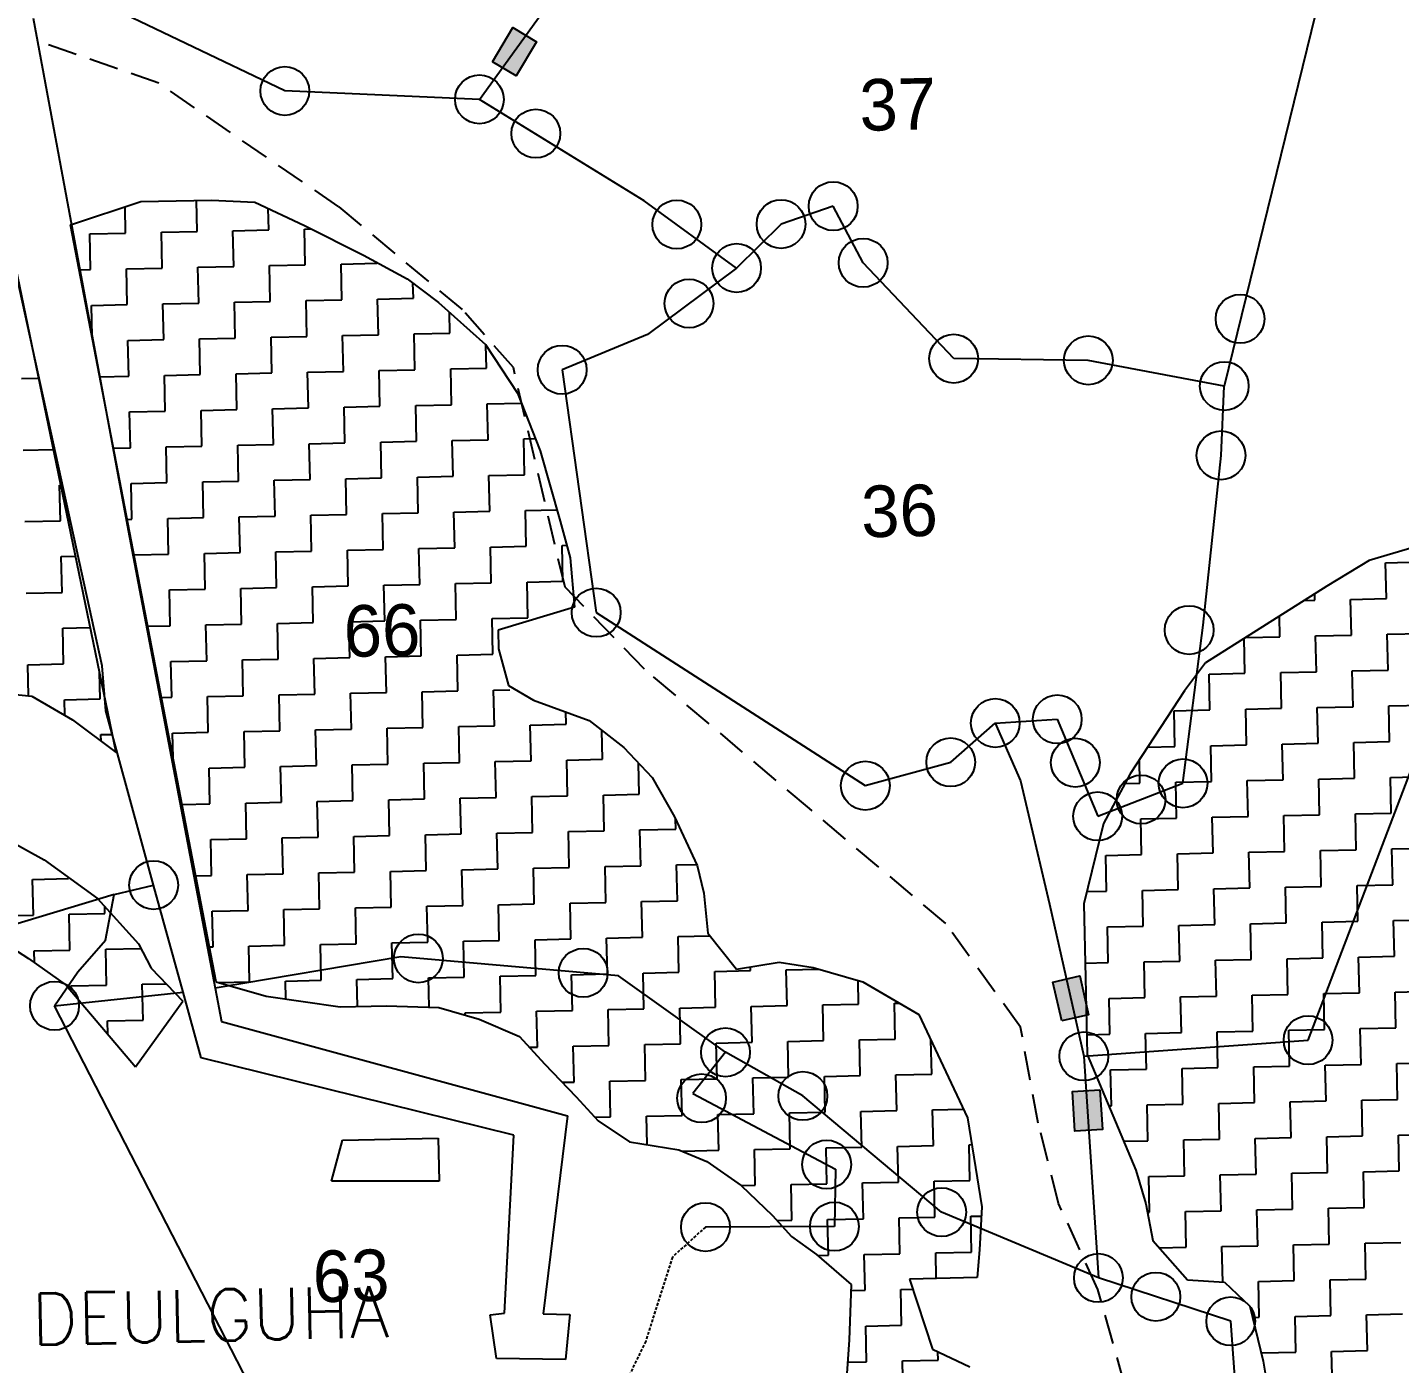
# Model space of a CAD drawing. Header units: metres. Extents: x 281463 to 283423, y 2096851 to 2099007.
# Drawn here: x 282126.1 to 282361.3, y 2098055 to 2098284.1 of the extents above; entities that cross this region are included whole.
import ezdxf
from ezdxf.enums import TextEntityAlignment as Align

# ---------------------------------------------------------------- set-up
doc = ezdxf.new("R2010")
doc.units = ezdxf.units.M
doc.linetypes.add('DASHED', pattern=[0.75, 0.5, -0.25])
for name, color, linetype in [('LINE_FOOTPATH', 1, 'DASHED'), ('OTHERS', 1, 'Continuous'), ('POLY_HATCH', 12, 'Continuous'), ('POLY_PARCEL', 6, 'Continuous'), ('POLY_ROAD', 30, 'Continuous'), ('POLY_SUBPARCEL', 6, 'DASHED'), ('TEXT_MAPIN', 7, 'Continuous'), ('TEXT_PARCEL', 7, 'Continuous')]:
    doc.layers.add(name, color=color, linetype=linetype)
doc.styles.get("Standard").update_dxf_attribs({"font": 'simplex.shx'})
doc.styles.add('TEXT_MAP', font='')
doc.styles.get('TEXT_MAP').set_extended_font_data('Kruti Dev 050')

msp = doc.modelspace()

# ---------------------------------------------------------------- hatches: boundary and pattern name
for points in [[(282213.36, 2098281.61), (282209.31, 2098284.04), (282205.8, 2098278.18), (282209.85, 2098275.75)], [(282306.5, 2098121.45), (282301.89, 2098120.4), (282303.4, 2098113.74), (282308, 2098114.79)], [(282305.67, 2098094.81), (282310.38, 2098095.12), (282309.94, 2098101.93), (282305.22, 2098101.62)]]:
    msp.add_hatch(color=256).paths.add_polyline_path(points)

# ---------------------------------------------------------------- linework, layer by layer
for points in [[(282205.8, 2098278.18), (282209.31, 2098284.04), (282213.36, 2098281.61), (282209.85, 2098275.75)], [(282303.4, 2098113.74), (282301.89, 2098120.4), (282306.5, 2098121.45), (282308, 2098114.79)], [(282309.94, 2098101.93), (282310.38, 2098095.12), (282305.67, 2098094.81), (282305.22, 2098101.62)]]:
    msp.add_lwpolyline(points, close=True)
for centre in [(282170.21, 2098273.16), (282203.57, 2098271.72), (282213.24, 2098265.86), (282264.22, 2098253.41), (282237.41, 2098250.27), (282255.28, 2098250.34), (282269.35, 2098243.7), (282247.66, 2098242.81), (282239.5, 2098236.73), (282333.97, 2098234.09), (282284.87, 2098227.27), (282307.95, 2098226.98), (282217.75, 2098225.36), (282331.26, 2098222.57), (282330.7, 2098210.69), (282223.59, 2098183.74), (282325.24, 2098180.74), (282292, 2098164.8), (282302.63, 2098165.45), (282284.37, 2098158.08), (282305.73, 2098158.01), (282269.72, 2098154.07), (282324.18, 2098154.47), (282317, 2098151.69), (282309.56, 2098148.82), (282147.72, 2098137.02), (282193.09, 2098124.45), (282221.36, 2098121.98), (282130.73, 2098116.32), (282345.63, 2098110.43), (282245.75, 2098108.35), (282307.19, 2098107.68), (282241.66, 2098100.48), (282259.02, 2098100.87), (282263.09, 2098089.12), (282282.81, 2098080.94), (282242.32, 2098078.39), (282264.43, 2098078.48), (282309.68, 2098069.67), (282319.53, 2098066.44), (282332.37, 2098062.24)]:
    msp.add_circle(centre, 4.18)
at = {"layer": 'LINE_FOOTPATH', "ltscale": 10}
for p, q in [((282148.59, 2098274.48), (282127.76, 2098281.77)), ((282179.45, 2098253.32), (282148.59, 2098274.48)), ((282200.64, 2098235.67), (282179.45, 2098253.32)), ((282209.4, 2098225.74), (282200.64, 2098235.67)), ((282218.24, 2098188.1), (282209.4, 2098225.74)), ((282231.88, 2098174.02), (282218.24, 2098188.1)), ((282260.15, 2098150.13), (282231.88, 2098174.02)), ((282283.52, 2098130.41), (282260.15, 2098150.13)), ((282296.33, 2098112.66), (282283.52, 2098130.41)), ((282299.37, 2098096.21), (282296.33, 2098112.66)), ((282302.87, 2098082.43), (282299.37, 2098096.21)), ((282309.6, 2098067.66), (282302.87, 2098082.43)), ((282314.24, 2098051.24), (282309.6, 2098067.66))]:
    msp.add_line(p, q, dxfattribs=at)
at = {"layer": 'OTHERS'}
for p, q in [((282178.22, 2098086.27), (282180.11, 2098093.27)), ((282180.11, 2098093.27), (282196.48, 2098093.63)), ((282196.48, 2098093.63), (282196.65, 2098086.27)), ((282196.65, 2098086.27), (282178.22, 2098086.27))]:
    msp.add_line(p, q, dxfattribs=at)
at = {"layer": 'POLY_HATCH'}
for p, q in [((282141.3, 2098159.74), (282121.2, 2098256.81)), ((282133.48, 2098250.23), (282145.52, 2098254.19)), ((282145.52, 2098254.19), (282157.64, 2098254.46)), ((282157.64, 2098254.46), (282165.04, 2098254.1)), ((282165.04, 2098254.1), (282173.57, 2098250.07)), ((282158.44, 2098120.42), (282133.48, 2098250.23)), ((282173.57, 2098250.07), (282183.7, 2098245.03)), ((282183.7, 2098245.03), (282191.17, 2098240.98)), ((282191.17, 2098240.98), (282196.54, 2098236.88)), ((282196.54, 2098236.88), (282204.61, 2098229.68)), ((282204.61, 2098229.68), (282210.07, 2098221.37)), ((282210.07, 2098221.37), (282213.99, 2098211.44)), ((282213.99, 2098211.44), (282217.42, 2098199.4)), ((282217.42, 2098199.4), (282219.14, 2098193.11)), ((282374.98, 2098198.33), (282356.12, 2098192.64)), ((282219.14, 2098193.11), (282219.86, 2098184.69)), ((282356.12, 2098192.64), (282348.83, 2098188.26)), ((282348.83, 2098188.26), (282328.03, 2098175.14)), ((282219.86, 2098184.69), (282206.76, 2098180.71)), ((282206.76, 2098180.71), (282206.83, 2098177.55)), ((282206.83, 2098177.55), (282208.55, 2098171.26)), ((282328.03, 2098175.14), (282324.44, 2098170.32)), ((282117.86, 2098170.29), (282126.84, 2098169.43)), ((282208.55, 2098171.26), (282212.83, 2098168.72)), ((282324.44, 2098170.32), (282315.13, 2098156.09)), ((282126.84, 2098169.43), (282133.79, 2098165.37)), ((282212.83, 2098168.72), (282222.4, 2098165.24)), ((282133.79, 2098165.37), (282141.3, 2098159.74)), ((282222.4, 2098165.24), (282228.31, 2098160.63)), ((282228.31, 2098160.63), (282233.17, 2098155.47)), ((282315.13, 2098156.09), (282310.57, 2098147.56)), ((282233.17, 2098155.47), (282237.01, 2098148.7)), ((282237.01, 2098148.7), (282240.89, 2098140.35)), ((282310.57, 2098147.56), (282307.19, 2098133.78)), ((282122.56, 2098144.92), (282128.97, 2098141.37)), ((282128.97, 2098141.37), (282138.08, 2098134.72)), ((282240.89, 2098140.35), (282242.05, 2098135.64)), ((282138.08, 2098134.72), (282145.11, 2098126.97)), ((282242.05, 2098135.64), (282242.73, 2098128.8)), ((282307.19, 2098133.78), (282307.47, 2098121.13)), ((282119.84, 2098128.53), (282126.27, 2098124.46)), ((282242.73, 2098128.8), (282247.62, 2098122.58)), ((282145.11, 2098126.97), (282147.31, 2098122.8)), ((282126.27, 2098124.46), (282132.7, 2098119.86)), ((282247.62, 2098122.58), (282254.97, 2098123.8)), ((282254.97, 2098123.8), (282260.8, 2098122.88)), ((282147.31, 2098122.8), (282152.72, 2098117.12)), ((282260.8, 2098122.88), (282269.29, 2098120.43)), ((282307.47, 2098121.13), (282307.76, 2098107.96)), ((282132.7, 2098119.86), (282144.61, 2098105.89)), ((282158.44, 2098120.42), (282167.02, 2098117.99)), ((282269.29, 2098120.43), (282278.91, 2098114.85)), ((282144.61, 2098105.89), (282152.72, 2098117.12)), ((282167.02, 2098117.99), (282179.72, 2098116.16)), ((282179.72, 2098116.16), (282187.63, 2098116.34)), ((282187.63, 2098116.34), (282196.6, 2098116.01)), ((282196.6, 2098116.01), (282203.5, 2098114.06)), ((282203.5, 2098114.06), (282210.43, 2098111.05)), ((282278.91, 2098114.85), (282287.22, 2098097.11)), ((282210.43, 2098111.05), (282214.75, 2098106.4)), ((282307.76, 2098107.96), (282316.12, 2098088.12)), ((282214.75, 2098106.4), (282220.15, 2098100.72)), ((282220.15, 2098100.72), (282223.94, 2098096.59)), ((282287.22, 2098097.11), (282289.67, 2098081.88)), ((282223.94, 2098096.59), (282229.29, 2098093.02)), ((282229.29, 2098093.02), (282237.76, 2098091.63)), ((282237.76, 2098091.63), (282242.55, 2098089.63)), ((282242.55, 2098089.63), (282248.45, 2098085.54)), ((282316.12, 2098088.12), (282317.83, 2098082.36)), ((282248.45, 2098085.54), (282253.83, 2098080.39)), ((282289.67, 2098081.88), (282289.31, 2098074.49)), ((282317.83, 2098082.36), (282319.02, 2098076.06)), ((282253.83, 2098080.39), (282257.08, 2098076.77)), ((282257.08, 2098076.77), (282261.37, 2098073.71)), ((282319.02, 2098076.06), (282324.98, 2098069.34)), ((282261.37, 2098073.71), (282267.28, 2098068.57)), ((282289.31, 2098074.49), (282288.88, 2098069.74)), ((282288.88, 2098069.74), (282277.29, 2098069.48)), ((282277.29, 2098069.48), (282281.25, 2098057.44)), ((282324.98, 2098069.34), (282331.31, 2098068.95)), ((282331.31, 2098068.95), (282335.63, 2098064.83)), ((282267.28, 2098068.57), (282266.97, 2098059.07)), ((282335.63, 2098064.83), (282337.95, 2098055.39)), ((282266.97, 2098059.07), (282266.57, 2098053.27)), ((282281.25, 2098057.44), (282287.64, 2098054.42)), ((282337.95, 2098055.39), (282340.4, 2098040.16))]:
    msp.add_line(p, q, dxfattribs=at)
at = {"layer": 'POLY_HATCH', "linetype": 'Continuous'}
for p, q in [((282142.91, 2098248.8), (282142.81, 2098253.3)), ((282155.17, 2098249.07), (282155.05, 2098254.41)), ((282167.44, 2098249.35), (282167.36, 2098253.01)), ((282136.77, 2098248.66), (282142.91, 2098248.8)), ((282136.91, 2098242.53), (282136.77, 2098248.66)), ((282149.04, 2098248.94), (282155.17, 2098249.07)), ((282149.18, 2098242.8), (282149.04, 2098248.94)), ((282161.3, 2098249.21), (282167.44, 2098249.35)), ((282161.44, 2098243.08), (282161.3, 2098249.21)), ((282173.57, 2098249.49), (282174.7, 2098249.51)), ((282173.71, 2098243.35), (282173.57, 2098249.49)), ((282155.31, 2098242.94), (282161.44, 2098243.08)), ((282155.45, 2098236.81), (282155.31, 2098242.94)), ((282167.57, 2098243.22), (282173.71, 2098243.35)), ((282167.71, 2098237.08), (282167.57, 2098243.22)), ((282179.84, 2098243.49), (282185.97, 2098243.63)), ((282179.98, 2098237.36), (282179.84, 2098243.49)), ((282185.97, 2098243.63), (282185.97, 2098243.8)), ((282134.97, 2098242.49), (282136.91, 2098242.53)), ((282143.04, 2098242.67), (282149.18, 2098242.8)), ((282143.18, 2098236.53), (282143.04, 2098242.67)), ((282192.24, 2098237.63), (282192.18, 2098240.21)), ((282137.05, 2098236.4), (282143.18, 2098236.53)), ((282137.17, 2098231.04), (282137.05, 2098236.4)), ((282149.31, 2098236.67), (282155.45, 2098236.81)), ((282149.45, 2098230.54), (282149.31, 2098236.67)), ((282161.58, 2098236.95), (282167.71, 2098237.08)), ((282161.72, 2098230.81), (282161.58, 2098236.95)), ((282173.84, 2098237.22), (282179.98, 2098237.36)), ((282173.98, 2098231.09), (282173.84, 2098237.22)), ((282186.11, 2098237.49), (282192.24, 2098237.63)), ((282186.25, 2098231.36), (282186.11, 2098237.49)), ((282198.51, 2098231.64), (282198.43, 2098235.2)), ((282180.11, 2098231.22), (282186.25, 2098231.36)), ((282180.25, 2098225.09), (282180.11, 2098231.22)), ((282192.38, 2098231.5), (282198.51, 2098231.64)), ((282192.52, 2098225.37), (282192.38, 2098231.5)), ((282143.32, 2098230.4), (282149.45, 2098230.54)), ((282143.45, 2098224.27), (282143.32, 2098230.4)), ((282155.58, 2098230.68), (282161.72, 2098230.81)), ((282155.72, 2098224.54), (282155.58, 2098230.68)), ((282167.85, 2098230.95), (282173.98, 2098231.09)), ((282167.99, 2098224.82), (282167.85, 2098230.95)), ((282204.78, 2098225.64), (282204.69, 2098229.56)), ((282138.49, 2098224.16), (282143.45, 2098224.27)), ((282149.59, 2098224.41), (282155.72, 2098224.54)), ((282149.72, 2098218.27), (282149.59, 2098224.41)), ((282161.85, 2098224.68), (282167.99, 2098224.82)), ((282161.99, 2098218.55), (282161.85, 2098224.68)), ((282174.12, 2098224.96), (282180.25, 2098225.09)), ((282174.25, 2098218.82), (282174.12, 2098224.96)), ((282186.38, 2098225.23), (282192.52, 2098225.37)), ((282186.52, 2098219.1), (282186.38, 2098225.23)), ((282198.65, 2098225.5), (282204.78, 2098225.64)), ((282198.78, 2098219.37), (282198.65, 2098225.5)), ((282125.06, 2098223.86), (282128.01, 2098223.92)), ((282204.92, 2098219.51), (282210.76, 2098219.64)), ((282205.05, 2098213.38), (282204.92, 2098219.51)), ((282143.59, 2098218.14), (282149.72, 2098218.27)), ((282143.73, 2098212), (282143.59, 2098218.14)), ((282155.86, 2098218.41), (282161.99, 2098218.55)), ((282155.99, 2098212.28), (282155.86, 2098218.41)), ((282168.12, 2098218.69), (282174.25, 2098218.82)), ((282168.26, 2098212.55), (282168.12, 2098218.69)), ((282180.39, 2098218.96), (282186.52, 2098219.1)), ((282180.52, 2098212.83), (282180.39, 2098218.96)), ((282192.65, 2098219.23), (282198.78, 2098219.37)), ((282192.79, 2098213.1), (282192.65, 2098219.23)), ((282162.13, 2098212.42), (282168.26, 2098212.55)), ((282162.26, 2098206.28), (282162.13, 2098212.42)), ((282174.39, 2098212.69), (282180.52, 2098212.83)), ((282174.53, 2098206.56), (282174.39, 2098212.69)), ((282186.66, 2098212.96), (282192.79, 2098213.1)), ((282186.79, 2098206.83), (282186.66, 2098212.96)), ((282198.92, 2098213.24), (282205.05, 2098213.38)), ((282199.06, 2098207.11), (282198.92, 2098213.24)), ((282211.19, 2098213.51), (282213.15, 2098213.56)), ((282211.32, 2098207.38), (282211.19, 2098213.51)), ((282125.33, 2098211.59), (282130.54, 2098211.71)), ((282140.84, 2098211.94), (282143.73, 2098212)), ((282149.86, 2098212.14), (282155.99, 2098212.28)), ((282150, 2098206.01), (282149.86, 2098212.14)), ((282131.6, 2098205.6), (282131.8, 2098205.6)), ((282131.74, 2098199.47), (282131.6, 2098205.6)), ((282143.87, 2098205.87), (282150, 2098206.01)), ((282144, 2098199.74), (282143.87, 2098205.87)), ((282156.13, 2098206.15), (282162.26, 2098206.28)), ((282156.27, 2098200.01), (282156.13, 2098206.15)), ((282168.4, 2098206.42), (282174.53, 2098206.56)), ((282168.53, 2098200.29), (282168.4, 2098206.42)), ((282180.66, 2098206.69), (282186.79, 2098206.83)), ((282180.8, 2098200.56), (282180.66, 2098206.69)), ((282192.93, 2098206.97), (282199.06, 2098207.11)), ((282193.06, 2098200.84), (282192.93, 2098206.97)), ((282205.19, 2098207.24), (282211.32, 2098207.38)), ((282205.33, 2098201.11), (282205.19, 2098207.24)), ((282174.67, 2098200.42), (282180.8, 2098200.56)), ((282186.93, 2098200.7), (282193.06, 2098200.84)), ((282187.07, 2098194.57), (282186.93, 2098200.7)), ((282199.2, 2098200.97), (282205.33, 2098201.11)), ((282199.33, 2098194.84), (282199.2, 2098200.97)), ((282211.46, 2098201.25), (282216.86, 2098201.37)), ((282211.6, 2098195.11), (282211.46, 2098201.25)), ((282125.61, 2098199.33), (282131.74, 2098199.47)), ((282143.19, 2098199.72), (282144, 2098199.74)), ((282150.14, 2098199.88), (282156.27, 2098200.01)), ((282150.27, 2098193.74), (282150.14, 2098199.88)), ((282162.4, 2098200.15), (282168.53, 2098200.29)), ((282162.54, 2098194.02), (282162.4, 2098200.15)), ((282174.8, 2098194.29), (282174.67, 2098200.42)), ((282144.37, 2098193.61), (282150.27, 2098193.74)), ((282156.41, 2098193.88), (282162.54, 2098194.02)), ((282156.54, 2098187.75), (282156.41, 2098193.88)), ((282168.67, 2098194.16), (282174.8, 2098194.29)), ((282168.81, 2098188.02), (282168.67, 2098194.16)), ((282180.94, 2098194.43), (282187.07, 2098194.57)), ((282181.07, 2098188.3), (282180.94, 2098194.43)), ((282193.2, 2098194.7), (282199.33, 2098194.84)), ((282193.34, 2098188.57), (282193.2, 2098194.7)), ((282205.47, 2098194.98), (282211.6, 2098195.11)), ((282205.6, 2098188.84), (282205.47, 2098194.98)), ((282217.73, 2098195.25), (282218.55, 2098195.27)), ((282217.87, 2098189.12), (282217.73, 2098195.25)), ((282131.88, 2098193.33), (282134.33, 2098193.39)), ((282132.01, 2098187.2), (282131.88, 2098193.33)), ((282358.92, 2098192.27), (282365.05, 2098192.41)), ((282359.05, 2098186.14), (282358.92, 2098192.27)), ((282199.47, 2098188.71), (282205.6, 2098188.84)), ((282211.74, 2098188.98), (282217.87, 2098189.12)), ((282211.87, 2098182.85), (282211.74, 2098188.98)), ((282125.88, 2098187.06), (282132.01, 2098187.2)), ((282150.41, 2098187.61), (282156.54, 2098187.75)), ((282150.55, 2098181.48), (282150.41, 2098187.61)), ((282162.67, 2098187.89), (282168.81, 2098188.02)), ((282162.81, 2098181.75), (282162.67, 2098187.89)), ((282174.94, 2098188.16), (282181.07, 2098188.3)), ((282175.08, 2098182.03), (282174.94, 2098188.16)), ((282187.2, 2098188.43), (282193.34, 2098188.57)), ((282187.34, 2098182.3), (282187.2, 2098188.43)), ((282199.61, 2098182.58), (282199.47, 2098188.71)), ((282346.79, 2098185.86), (282346.76, 2098186.96)), ((282344.97, 2098185.82), (282346.79, 2098185.86)), ((282352.92, 2098186), (282359.05, 2098186.14)), ((282353.06, 2098179.87), (282352.92, 2098186)), ((282156.68, 2098181.62), (282162.81, 2098181.75)), ((282168.94, 2098181.89), (282175.08, 2098182.03)), ((282169.08, 2098175.76), (282168.94, 2098181.89)), ((282181.21, 2098182.16), (282187.34, 2098182.3)), ((282181.35, 2098176.03), (282181.21, 2098182.16)), ((282193.47, 2098182.44), (282199.61, 2098182.58)), ((282193.61, 2098176.31), (282193.47, 2098182.44)), ((282205.74, 2098182.71), (282211.87, 2098182.85)), ((282205.88, 2098176.58), (282205.74, 2098182.71)), ((282340.79, 2098179.59), (282340.71, 2098183.14)), ((282132.15, 2098181.07), (282136.86, 2098181.17)), ((282132.29, 2098174.94), (282132.15, 2098181.07)), ((282146.72, 2098181.39), (282150.55, 2098181.48)), ((282156.82, 2098175.48), (282156.68, 2098181.62)), ((282334.88, 2098179.46), (282340.79, 2098179.59)), ((282346.92, 2098179.73), (282353.06, 2098179.87)), ((282347.06, 2098173.6), (282346.92, 2098179.73)), ((282359.19, 2098180.01), (282365.32, 2098180.14)), ((282359.33, 2098173.87), (282359.19, 2098180.01)), ((282334.8, 2098173.33), (282334.66, 2098179.33)), ((282126.15, 2098174.8), (282132.29, 2098174.94)), ((282126.27, 2098169.49), (282126.15, 2098174.8)), ((282150.68, 2098175.35), (282156.82, 2098175.48)), ((282150.82, 2098169.21), (282150.68, 2098175.35)), ((282162.95, 2098175.62), (282169.08, 2098175.76)), ((282163.09, 2098169.49), (282162.95, 2098175.62)), ((282175.21, 2098175.89), (282181.35, 2098176.03)), ((282175.35, 2098169.76), (282175.21, 2098175.89)), ((282187.48, 2098176.17), (282193.61, 2098176.31)), ((282187.62, 2098170.04), (282187.48, 2098176.17)), ((282199.74, 2098176.44), (282205.88, 2098176.58)), ((282199.88, 2098170.31), (282199.74, 2098176.44)), ((282138.56, 2098168.94), (282138.45, 2098173.49)), ((282328.66, 2098173.19), (282334.8, 2098173.33)), ((282328.8, 2098167.06), (282328.66, 2098173.19)), ((282340.93, 2098173.46), (282347.06, 2098173.6)), ((282341.07, 2098167.33), (282340.93, 2098173.46)), ((282353.19, 2098173.74), (282359.33, 2098173.87)), ((282353.33, 2098167.6), (282353.19, 2098173.74)), ((282181.48, 2098169.9), (282187.62, 2098170.04)), ((282193.75, 2098170.17), (282199.88, 2098170.31)), ((282193.89, 2098164.04), (282193.75, 2098170.17)), ((282206.01, 2098170.45), (282208.76, 2098170.51)), ((282206.15, 2098164.31), (282206.01, 2098170.45)), ((282132.42, 2098168.8), (282138.56, 2098168.94)), ((282132.48, 2098166.14), (282132.42, 2098168.8)), ((282149.07, 2098169.17), (282150.82, 2098169.21)), ((282156.95, 2098169.35), (282163.09, 2098169.49)), ((282157.09, 2098163.22), (282156.95, 2098169.35)), ((282169.22, 2098169.63), (282175.35, 2098169.76)), ((282169.36, 2098163.49), (282169.22, 2098169.63)), ((282181.62, 2098163.77), (282181.48, 2098169.9)), ((282359.46, 2098167.74), (282365.6, 2098167.88)), ((282359.6, 2098161.61), (282359.46, 2098167.74)), ((282218.42, 2098164.59), (282218.37, 2098166.71)), ((282322.67, 2098166.92), (282328.8, 2098167.06)), ((282322.81, 2098160.79), (282322.67, 2098166.92)), ((282334.93, 2098167.19), (282341.07, 2098167.33)), ((282335.07, 2098161.06), (282334.93, 2098167.19)), ((282347.2, 2098167.47), (282353.33, 2098167.6)), ((282347.34, 2098161.33), (282347.2, 2098167.47)), ((282150.96, 2098163.08), (282157.09, 2098163.22)), ((282151.05, 2098158.85), (282150.96, 2098163.08)), ((282163.22, 2098163.36), (282169.36, 2098163.49)), ((282163.36, 2098157.22), (282163.22, 2098163.36)), ((282175.49, 2098163.63), (282181.62, 2098163.77)), ((282175.63, 2098157.5), (282175.49, 2098163.63)), ((282187.75, 2098163.9), (282193.89, 2098164.04)), ((282187.89, 2098157.77), (282187.75, 2098163.9)), ((282200.02, 2098164.18), (282206.15, 2098164.31)), ((282200.16, 2098158.05), (282200.02, 2098164.18)), ((282212.28, 2098164.45), (282218.42, 2098164.59)), ((282212.42, 2098158.32), (282212.28, 2098164.45)), ((282224.69, 2098158.59), (282224.57, 2098163.55)), ((282138.69, 2098162.81), (282140.66, 2098162.85)), ((282138.72, 2098161.68), (282138.69, 2098162.81)), ((282318.13, 2098160.68), (282322.81, 2098160.79)), ((282328.94, 2098160.92), (282335.07, 2098161.06)), ((282329.08, 2098154.79), (282328.94, 2098160.92)), ((282341.2, 2098161.2), (282347.34, 2098161.33)), ((282341.34, 2098155.06), (282341.2, 2098161.2)), ((282353.47, 2098161.47), (282359.6, 2098161.61)), ((282353.61, 2098155.34), (282353.47, 2098161.47)), ((282206.29, 2098158.18), (282212.42, 2098158.32)), ((282218.55, 2098158.46), (282224.69, 2098158.59)), ((282218.69, 2098152.32), (282218.55, 2098158.46)), ((282316.81, 2098154.52), (282316.72, 2098158.53)), ((282157.23, 2098157.09), (282163.36, 2098157.22)), ((282157.36, 2098150.95), (282157.23, 2098157.09)), ((282169.49, 2098157.36), (282175.63, 2098157.5)), ((282169.63, 2098151.23), (282169.49, 2098157.36)), ((282181.76, 2098157.63), (282187.89, 2098157.77)), ((282181.89, 2098151.5), (282181.76, 2098157.63)), ((282194.02, 2098157.91), (282200.16, 2098158.05)), ((282194.16, 2098151.78), (282194.02, 2098157.91)), ((282206.42, 2098152.05), (282206.29, 2098158.18)), ((282230.95, 2098152.6), (282230.84, 2098157.95)), ((282314.25, 2098154.46), (282316.81, 2098154.52)), ((282322.94, 2098154.65), (282329.08, 2098154.79)), ((282323.08, 2098148.52), (282322.94, 2098154.65)), ((282335.21, 2098154.93), (282341.34, 2098155.06)), ((282335.34, 2098148.8), (282335.21, 2098154.93)), ((282347.47, 2098155.2), (282353.61, 2098155.34)), ((282347.61, 2098149.07), (282347.47, 2098155.2)), ((282359.74, 2098155.48), (282365.87, 2098155.61)), ((282359.88, 2098149.34), (282359.74, 2098155.48)), ((282163.5, 2098151.09), (282169.63, 2098151.23)), ((282175.76, 2098151.36), (282181.89, 2098151.5)), ((282175.9, 2098145.23), (282175.76, 2098151.36)), ((282188.03, 2098151.64), (282194.16, 2098151.78)), ((282188.16, 2098145.51), (282188.03, 2098151.64)), ((282200.29, 2098151.91), (282206.42, 2098152.05)), ((282200.43, 2098145.78), (282200.29, 2098151.91)), ((282212.56, 2098152.19), (282218.69, 2098152.32)), ((282212.69, 2098146.05), (282212.56, 2098152.19)), ((282224.82, 2098152.46), (282230.95, 2098152.6)), ((282224.96, 2098146.33), (282224.82, 2098152.46)), ((282152.59, 2098150.85), (282157.36, 2098150.95)), ((282163.63, 2098144.96), (282163.5, 2098151.09)), ((282341.48, 2098148.93), (282347.61, 2098149.07)), ((282341.61, 2098142.8), (282341.48, 2098148.93)), ((282353.74, 2098149.21), (282359.88, 2098149.34)), ((282353.88, 2098143.07), (282353.74, 2098149.21)), ((282231.09, 2098146.47), (282237.22, 2098146.6)), ((282231.23, 2098140.33), (282231.09, 2098146.47)), ((282237.22, 2098146.6), (282237.19, 2098148.33)), ((282316.95, 2098148.38), (282323.08, 2098148.52)), ((282317.08, 2098142.25), (282316.95, 2098148.38)), ((282329.21, 2098148.66), (282335.34, 2098148.8)), ((282329.35, 2098142.53), (282329.21, 2098148.66)), ((282157.5, 2098144.82), (282163.63, 2098144.96)), ((282157.64, 2098138.69), (282157.5, 2098144.82)), ((282169.77, 2098145.1), (282175.9, 2098145.23)), ((282169.9, 2098138.96), (282169.77, 2098145.1)), ((282182.03, 2098145.37), (282188.16, 2098145.51)), ((282182.17, 2098139.24), (282182.03, 2098145.37)), ((282194.3, 2098145.64), (282200.43, 2098145.78)), ((282194.43, 2098139.51), (282194.3, 2098145.64)), ((282206.56, 2098145.92), (282212.69, 2098146.05)), ((282206.7, 2098139.78), (282206.56, 2098145.92)), ((282218.83, 2098146.19), (282224.96, 2098146.33)), ((282218.96, 2098140.06), (282218.83, 2098146.19)), ((282310.95, 2098142.11), (282317.08, 2098142.25)), ((282311.09, 2098135.98), (282310.95, 2098142.11)), ((282323.22, 2098142.39), (282329.35, 2098142.53)), ((282323.35, 2098136.26), (282323.22, 2098142.39)), ((282335.48, 2098142.66), (282341.61, 2098142.8)), ((282335.62, 2098136.53), (282335.48, 2098142.66)), ((282347.75, 2098142.94), (282353.88, 2098143.07)), ((282347.88, 2098136.8), (282347.75, 2098142.94)), ((282360.01, 2098143.21), (282366.14, 2098143.35)), ((282360.15, 2098137.08), (282360.01, 2098143.21)), ((282188.3, 2098139.37), (282194.43, 2098139.51)), ((282200.57, 2098139.65), (282206.7, 2098139.78)), ((282200.7, 2098133.52), (282200.57, 2098139.65)), ((282212.83, 2098139.92), (282218.96, 2098140.06)), ((282212.97, 2098133.79), (282212.83, 2098139.92)), ((282225.1, 2098140.2), (282231.23, 2098140.33)), ((282225.23, 2098134.06), (282225.1, 2098140.2)), ((282237.36, 2098140.47), (282240.8, 2098140.55)), ((282237.5, 2098134.34), (282237.36, 2098140.47)), ((282126.98, 2098138), (282133.11, 2098138.14)), ((282127.11, 2098131.87), (282126.98, 2098138)), ((282133.11, 2098138.14), (282133.1, 2098138.35)), ((282154.94, 2098138.63), (282157.64, 2098138.69)), ((282163.77, 2098138.83), (282169.9, 2098138.96)), ((282163.91, 2098132.69), (282163.77, 2098138.83)), ((282176.04, 2098139.1), (282182.17, 2098139.24)), ((282176.17, 2098132.97), (282176.04, 2098139.1)), ((282188.44, 2098133.24), (282188.3, 2098139.37)), ((282354.02, 2098136.94), (282360.15, 2098137.08)), ((282307.71, 2098135.91), (282311.09, 2098135.98)), ((282317.22, 2098136.12), (282323.35, 2098136.26)), ((282317.36, 2098129.99), (282317.22, 2098136.12)), ((282329.49, 2098136.39), (282335.62, 2098136.53)), ((282329.62, 2098130.26), (282329.49, 2098136.39)), ((282341.75, 2098136.67), (282347.88, 2098136.8)), ((282341.89, 2098130.53), (282341.75, 2098136.67)), ((282354.15, 2098130.81), (282354.02, 2098136.94)), ((282139.38, 2098132.14), (282139.35, 2098133.32)), ((282157.78, 2098132.56), (282163.91, 2098132.69)), ((282157.91, 2098126.42), (282157.78, 2098132.56)), ((282170.04, 2098132.83), (282176.17, 2098132.97)), ((282170.18, 2098126.7), (282170.04, 2098132.83)), ((282182.31, 2098133.1), (282188.44, 2098133.24)), ((282182.44, 2098126.97), (282182.31, 2098133.1)), ((282194.57, 2098133.38), (282200.7, 2098133.52)), ((282194.71, 2098127.25), (282194.57, 2098133.38)), ((282206.84, 2098133.65), (282212.97, 2098133.79)), ((282206.97, 2098127.52), (282206.84, 2098133.65)), ((282219.1, 2098133.93), (282225.23, 2098134.06)), ((282219.24, 2098127.79), (282219.1, 2098133.93)), ((282231.37, 2098134.2), (282237.5, 2098134.34)), ((282231.5, 2098128.07), (282231.37, 2098134.2)), ((282120.98, 2098131.73), (282127.11, 2098131.87)), ((282133.25, 2098132.01), (282139.38, 2098132.14)), ((282133.38, 2098125.88), (282133.25, 2098132.01)), ((282323.49, 2098130.12), (282329.62, 2098130.26)), ((282323.63, 2098123.99), (282323.49, 2098130.12)), ((282335.76, 2098130.4), (282341.89, 2098130.53)), ((282335.89, 2098124.26), (282335.76, 2098130.4)), ((282348.02, 2098130.67), (282354.15, 2098130.81)), ((282348.16, 2098124.54), (282348.02, 2098130.67)), ((282360.29, 2098130.95), (282366.42, 2098131.08)), ((282360.42, 2098124.81), (282360.29, 2098130.95)), ((282213.11, 2098127.66), (282219.24, 2098127.79)), ((282213.24, 2098121.52), (282213.11, 2098127.66)), ((282225.37, 2098127.93), (282231.5, 2098128.07)), ((282225.51, 2098121.8), (282225.37, 2098127.93)), ((282237.64, 2098128.2), (282243.1, 2098128.33)), ((282237.77, 2098122.07), (282237.64, 2098128.2)), ((282311.23, 2098129.85), (282317.36, 2098129.99)), ((282311.36, 2098123.72), (282311.23, 2098129.85)), ((282127.25, 2098125.74), (282133.38, 2098125.88)), ((282127.3, 2098123.72), (282127.25, 2098125.74)), ((282139.51, 2098126.01), (282145.55, 2098126.15)), ((282139.65, 2098119.88), (282139.51, 2098126.01)), ((282157.29, 2098126.41), (282157.91, 2098126.42)), ((282164.05, 2098126.56), (282170.18, 2098126.7)), ((282164.18, 2098120.43), (282164.05, 2098126.56)), ((282176.31, 2098126.83), (282182.44, 2098126.97)), ((282176.45, 2098120.7), (282176.31, 2098126.83)), ((282188.58, 2098127.11), (282194.71, 2098127.25)), ((282188.71, 2098120.98), (282188.58, 2098127.11)), ((282200.84, 2098127.38), (282206.97, 2098127.52)), ((282200.98, 2098121.25), (282200.84, 2098127.38)), ((282250.04, 2098122.35), (282250.02, 2098122.98)), ((282307.41, 2098123.63), (282311.36, 2098123.72)), ((282317.5, 2098123.85), (282323.63, 2098123.99)), ((282317.63, 2098117.72), (282317.5, 2098123.85)), ((282329.76, 2098124.13), (282335.89, 2098124.26)), ((282329.9, 2098118), (282329.76, 2098124.13)), ((282342.03, 2098124.4), (282348.16, 2098124.54)), ((282342.16, 2098118.27), (282342.03, 2098124.4)), ((282354.29, 2098124.68), (282360.42, 2098124.81)), ((282354.43, 2098118.54), (282354.29, 2098124.68)), ((282170.31, 2098120.56), (282176.45, 2098120.7)), ((282182.58, 2098120.84), (282188.71, 2098120.98)), ((282182.68, 2098116.23), (282182.58, 2098120.84)), ((282194.84, 2098121.11), (282200.98, 2098121.25)), ((282194.96, 2098116.07), (282194.84, 2098121.11)), ((282207.11, 2098121.39), (282213.24, 2098121.52)), ((282207.25, 2098115.25), (282207.11, 2098121.39)), ((282219.37, 2098121.66), (282225.51, 2098121.8)), ((282219.51, 2098115.53), (282219.37, 2098121.66)), ((282231.64, 2098121.94), (282237.77, 2098122.07)), ((282231.78, 2098115.8), (282231.64, 2098121.94)), ((282243.91, 2098122.21), (282250.04, 2098122.35)), ((282244.04, 2098116.08), (282243.91, 2098122.21)), ((282256.17, 2098122.48), (282261.73, 2098122.61)), ((282256.31, 2098116.35), (282256.17, 2098122.48)), ((282268.57, 2098116.62), (282268.48, 2098120.66)), ((282133.52, 2098119.74), (282139.65, 2098119.88)), ((282133.54, 2098118.87), (282133.52, 2098119.74)), ((282145.78, 2098120.02), (282149.88, 2098120.11)), ((282145.92, 2098113.88), (282145.78, 2098120.02)), ((282158.82, 2098120.31), (282164.18, 2098120.43)), ((282170.38, 2098117.5), (282170.31, 2098120.56)), ((282336.03, 2098118.13), (282342.16, 2098118.27)), ((282348.3, 2098118.41), (282354.43, 2098118.54)), ((282348.43, 2098112.27), (282348.3, 2098118.41)), ((282360.56, 2098118.68), (282366.69, 2098118.82)), ((282360.7, 2098112.55), (282360.56, 2098118.68)), ((282237.91, 2098115.94), (282244.04, 2098116.08)), ((282238.05, 2098109.81), (282237.91, 2098115.94)), ((282250.17, 2098116.21), (282256.31, 2098116.35)), ((282250.31, 2098110.08), (282250.17, 2098116.21)), ((282262.44, 2098116.49), (282268.57, 2098116.62)), ((282262.58, 2098110.36), (282262.44, 2098116.49)), ((282274.7, 2098116.76), (282275.58, 2098116.78)), ((282274.84, 2098110.63), (282274.7, 2098116.76)), ((282311.5, 2098117.58), (282317.63, 2098117.72)), ((282311.64, 2098111.45), (282311.5, 2098117.58)), ((282323.77, 2098117.86), (282329.9, 2098118)), ((282323.9, 2098111.73), (282323.77, 2098117.86)), ((282336.17, 2098112), (282336.03, 2098118.13)), ((282139.79, 2098113.75), (282145.92, 2098113.88)), ((282139.84, 2098111.48), (282139.79, 2098113.75)), ((282201.11, 2098115.12), (282207.25, 2098115.25)), ((282201.12, 2098114.73), (282201.11, 2098115.12)), ((282213.38, 2098115.39), (282219.51, 2098115.53)), ((282213.52, 2098109.26), (282213.38, 2098115.39)), ((282225.64, 2098115.67), (282231.78, 2098115.8)), ((282225.78, 2098109.53), (282225.64, 2098115.67)), ((282307.69, 2098111.36), (282311.64, 2098111.45)), ((282317.77, 2098111.59), (282323.9, 2098111.73)), ((282317.91, 2098105.46), (282317.77, 2098111.59)), ((282330.03, 2098111.86), (282336.17, 2098112)), ((282330.17, 2098105.73), (282330.03, 2098111.86)), ((282342.3, 2098112.14), (282348.43, 2098112.27)), ((282342.44, 2098106), (282342.3, 2098112.14)), ((282354.56, 2098112.41), (282360.7, 2098112.55)), ((282354.7, 2098106.28), (282354.56, 2098112.41)), ((282212.12, 2098109.23), (282213.52, 2098109.26)), ((282219.65, 2098109.4), (282225.78, 2098109.53)), ((282219.79, 2098103.26), (282219.65, 2098109.4)), ((282231.91, 2098109.67), (282238.05, 2098109.81)), ((282232.05, 2098103.54), (282231.91, 2098109.67)), ((282244.18, 2098109.94), (282250.31, 2098110.08)), ((282244.32, 2098103.81), (282244.18, 2098109.94)), ((282256.44, 2098110.22), (282262.58, 2098110.36)), ((282256.58, 2098104.09), (282256.44, 2098110.22)), ((282268.71, 2098110.49), (282274.84, 2098110.63)), ((282268.85, 2098104.36), (282268.71, 2098110.49)), ((282281.11, 2098104.63), (282280.98, 2098110.42)), ((282360.83, 2098106.42), (282366.97, 2098106.55)), ((282262.71, 2098104.22), (282268.85, 2098104.36)), ((282262.85, 2098098.09), (282262.71, 2098104.22)), ((282274.98, 2098104.5), (282281.11, 2098104.63)), ((282275.12, 2098098.36), (282274.98, 2098104.5)), ((282311.77, 2098105.32), (282317.91, 2098105.46)), ((282311.91, 2098099.19), (282311.77, 2098105.32)), ((282324.04, 2098105.59), (282330.17, 2098105.73)), ((282324.18, 2098099.46), (282324.04, 2098105.59)), ((282336.3, 2098105.87), (282342.44, 2098106)), ((282336.44, 2098099.73), (282336.3, 2098105.87)), ((282348.57, 2098106.14), (282354.7, 2098106.28)), ((282348.71, 2098100.01), (282348.57, 2098106.14)), ((282360.97, 2098100.28), (282360.83, 2098106.42)), ((282217.78, 2098103.22), (282219.79, 2098103.26)), ((282225.92, 2098103.4), (282232.05, 2098103.54)), ((282226.06, 2098097.27), (282225.92, 2098103.4)), ((282238.18, 2098103.67), (282244.32, 2098103.81)), ((282238.32, 2098097.54), (282238.18, 2098103.67)), ((282250.45, 2098103.95), (282256.58, 2098104.09)), ((282250.59, 2098097.82), (282250.45, 2098103.95)), ((282318.04, 2098099.32), (282324.18, 2098099.46)), ((282330.31, 2098099.6), (282336.44, 2098099.73)), ((282330.45, 2098093.47), (282330.31, 2098099.6)), ((282342.57, 2098099.87), (282348.71, 2098100.01)), ((282342.71, 2098093.74), (282342.57, 2098099.87)), ((282354.84, 2098100.15), (282360.97, 2098100.28)), ((282354.98, 2098094.01), (282354.84, 2098100.15)), ((282223.37, 2098097.21), (282226.06, 2098097.27)), ((282232.19, 2098097.41), (282238.32, 2098097.54)), ((282232.3, 2098092.53), (282232.19, 2098097.41)), ((282244.45, 2098097.68), (282250.59, 2098097.82)), ((282244.59, 2098091.55), (282244.45, 2098097.68)), ((282256.72, 2098097.95), (282262.85, 2098098.09)), ((282256.86, 2098091.82), (282256.72, 2098097.95)), ((282268.98, 2098098.23), (282275.12, 2098098.36)), ((282269.12, 2098092.09), (282268.98, 2098098.23)), ((282281.25, 2098098.5), (282286.51, 2098098.62)), ((282281.39, 2098092.37), (282281.25, 2098098.5)), ((282311.46, 2098099.18), (282311.91, 2098099.19)), ((282318.18, 2098093.19), (282318.04, 2098099.32)), ((282275.25, 2098092.23), (282281.39, 2098092.37)), ((282287.52, 2098092.51), (282287.96, 2098092.52)), ((282287.66, 2098086.37), (282287.52, 2098092.51)), ((282314.02, 2098093.1), (282318.18, 2098093.19)), ((282324.31, 2098093.33), (282330.45, 2098093.47)), ((282324.45, 2098087.2), (282324.31, 2098093.33)), ((282336.58, 2098093.6), (282342.71, 2098093.74)), ((282336.72, 2098087.47), (282336.58, 2098093.6)), ((282348.84, 2098093.88), (282354.98, 2098094.01)), ((282348.98, 2098087.74), (282348.84, 2098093.88)), ((282361.11, 2098094.15), (282367.24, 2098094.29)), ((282361.25, 2098088.02), (282361.11, 2098094.15)), ((282238.46, 2098091.41), (282244.59, 2098091.55)), ((282238.46, 2098091.34), (282238.46, 2098091.41)), ((282250.72, 2098091.68), (282256.86, 2098091.82)), ((282250.86, 2098085.55), (282250.72, 2098091.68)), ((282262.99, 2098091.96), (282269.12, 2098092.09)), ((282263.12, 2098085.83), (282262.99, 2098091.96)), ((282275.39, 2098086.1), (282275.25, 2098092.23)), ((282342.85, 2098087.61), (282348.98, 2098087.74)), ((282355.11, 2098087.88), (282361.25, 2098088.02)), ((282355.25, 2098081.75), (282355.11, 2098087.88)), ((282248.49, 2098085.5), (282250.86, 2098085.55)), ((282256.99, 2098085.69), (282263.12, 2098085.83)), ((282257.13, 2098079.56), (282256.99, 2098085.69)), ((282269.26, 2098085.96), (282275.39, 2098086.1)), ((282269.39, 2098079.83), (282269.26, 2098085.96)), ((282281.52, 2098086.24), (282287.66, 2098086.37)), ((282281.66, 2098080.1), (282281.52, 2098086.24)), ((282318.32, 2098087.06), (282324.45, 2098087.2)), ((282318.45, 2098080.93), (282318.32, 2098087.06)), ((282330.58, 2098087.33), (282336.72, 2098087.47)), ((282330.72, 2098081.2), (282330.58, 2098087.33)), ((282342.98, 2098081.47), (282342.85, 2098087.61)), ((282318.1, 2098080.92), (282318.45, 2098080.93)), ((282324.59, 2098081.06), (282330.72, 2098081.2)), ((282324.72, 2098074.93), (282324.59, 2098081.06)), ((282336.85, 2098081.34), (282342.98, 2098081.47)), ((282336.99, 2098075.2), (282336.85, 2098081.34)), ((282349.12, 2098081.61), (282355.25, 2098081.75)), ((282349.25, 2098075.48), (282349.12, 2098081.61)), ((282254.64, 2098079.5), (282257.13, 2098079.56)), ((282263.26, 2098079.69), (282269.39, 2098079.83)), ((282263.4, 2098073.56), (282263.26, 2098079.69)), ((282275.53, 2098079.97), (282281.66, 2098080.1)), ((282275.66, 2098073.83), (282275.53, 2098079.97)), ((282287.79, 2098080.24), (282289.59, 2098080.28)), ((282287.93, 2098074.11), (282287.79, 2098080.24)), ((282261.58, 2098073.52), (282263.4, 2098073.56)), ((282269.53, 2098073.7), (282275.66, 2098073.83)), ((282269.67, 2098067.56), (282269.53, 2098073.7)), ((282281.8, 2098073.97), (282287.93, 2098074.11)), ((282281.89, 2098069.58), (282281.8, 2098073.97)), ((282320.11, 2098074.83), (282324.72, 2098074.93)), ((282330.86, 2098075.07), (282336.99, 2098075.2)), ((282330.99, 2098068.97), (282330.86, 2098075.07)), ((282343.12, 2098075.34), (282349.25, 2098075.48)), ((282343.26, 2098069.21), (282343.12, 2098075.34)), ((282355.39, 2098075.62), (282361.52, 2098075.75)), ((282355.52, 2098069.48), (282355.39, 2098075.62)), ((282337.13, 2098069.07), (282343.26, 2098069.21)), ((282337.26, 2098062.94), (282337.13, 2098069.07)), ((282349.39, 2098069.35), (282355.52, 2098069.48)), ((282349.53, 2098063.21), (282349.39, 2098069.35)), ((282267.25, 2098067.51), (282269.67, 2098067.56)), ((282275.8, 2098067.7), (282277.86, 2098067.75)), ((282275.94, 2098061.57), (282275.8, 2098067.7)), ((282336.1, 2098062.91), (282337.26, 2098062.94)), ((282343.4, 2098063.08), (282349.53, 2098063.21)), ((282343.53, 2098056.94), (282343.4, 2098063.08)), ((282355.66, 2098063.35), (282361.79, 2098063.49)), ((282355.8, 2098057.22), (282355.66, 2098063.35)), ((282269.81, 2098061.43), (282275.94, 2098061.57)), ((282269.94, 2098055.3), (282269.81, 2098061.43)), ((282349.67, 2098057.08), (282355.8, 2098057.22)), ((282349.8, 2098050.95), (282349.67, 2098057.08)), ((282266.71, 2098055.23), (282269.94, 2098055.3)), ((282276.08, 2098055.44), (282282.21, 2098055.57)), ((282276.21, 2098049.3), (282276.08, 2098055.44)), ((282282.21, 2098055.57), (282282.18, 2098057)), ((282337.6, 2098056.81), (282343.53, 2098056.94))]:
    msp.add_line(p, q, dxfattribs=at)
at = {"layer": 'POLY_PARCEL'}
for p, q in [((282354.52, 2098317.47), (282331.26, 2098222.57)), ((282203.57, 2098271.72), (282226.21, 2098303.01)), ((282170.21, 2098273.16), (282135.35, 2098289.88)), ((282203.57, 2098271.72), (282170.21, 2098273.16)), ((282203.57, 2098271.72), (282203.57, 2098271.72)), ((282203.57, 2098271.72), (282203.57, 2098271.72)), ((282231.84, 2098254.32), (282203.57, 2098271.72)), ((282247.66, 2098242.81), (282231.84, 2098254.32)), ((282264.22, 2098253.41), (282255.28, 2098250.34)), ((282269.35, 2098243.7), (282264.22, 2098253.41)), ((282255.28, 2098250.34), (282247.66, 2098242.81)), ((282284.87, 2098227.27), (282269.35, 2098243.7)), ((282247.66, 2098242.81), (282232.36, 2098231.41)), ((282232.36, 2098231.41), (282217.75, 2098225.36)), ((282307.95, 2098226.98), (282284.87, 2098227.27)), ((282284.87, 2098227.27), (282284.87, 2098227.27)), ((282284.87, 2098227.27), (282284.87, 2098227.27)), ((282331.26, 2098222.57), (282307.95, 2098226.98)), ((282217.75, 2098225.36), (282223.59, 2098183.74)), ((282330.7, 2098210.69), (282331.26, 2098222.57)), ((282345.63, 2098110.43), (282388.65, 2098223.35)), ((282327.67, 2098181.56), (282330.7, 2098210.69)), ((282223.59, 2098183.74), (282269.72, 2098154.07)), ((282324.18, 2098154.47), (282327.67, 2098181.56)), ((282292, 2098164.8), (282302.63, 2098165.45)), ((282302.63, 2098165.45), (282309.56, 2098148.82)), ((282284.37, 2098158.08), (282292, 2098164.8)), ((282292, 2098164.8), (282296.31, 2098154.92)), ((282269.72, 2098154.07), (282284.37, 2098158.08)), ((282296.31, 2098154.92), (282301.29, 2098133.74)), ((282309.56, 2098148.82), (282324.18, 2098154.47)), ((282140.95, 2098135.38), (282031.12, 2098102.22)), ((282139.49, 2098127.57), (282140.95, 2098135.38)), ((282140.95, 2098135.38), (282147.72, 2098137.02)), ((282301.29, 2098133.74), (282307.19, 2098107.68)), ((282134.7, 2098122.14), (282139.49, 2098127.57)), ((282190.09, 2098124.71), (282158.26, 2098119.36)), ((282227.43, 2098121.45), (282190.09, 2098124.71)), ((282130.73, 2098116.32), (282134.7, 2098122.14)), ((282245.75, 2098108.35), (282227.43, 2098121.45)), ((282130.73, 2098116.32), (282152.77, 2098118.65)), ((282171.89, 2098036.36), (282130.73, 2098116.32)), ((282307.19, 2098107.68), (282345.63, 2098110.43)), ((282245.75, 2098108.35), (282240.17, 2098101.27)), ((282259.02, 2098100.87), (282245.75, 2098108.35)), ((282307.19, 2098107.68), (282309.68, 2098069.67)), ((282240.17, 2098101.27), (282264.62, 2098088.31)), ((282282.81, 2098080.94), (282259.02, 2098100.87)), ((282264.62, 2098088.31), (282264.43, 2098078.48)), ((282309.68, 2098069.67), (282282.81, 2098080.94)), ((282264.43, 2098078.48), (282242.32, 2098078.39)), ((282332.37, 2098062.24), (282309.68, 2098069.67)), ((282334.7, 2098030.59), (282332.37, 2098062.24))]:
    msp.add_line(p, q, dxfattribs=at)
at = {"layer": 'POLY_ROAD'}
for p, q in [((282127.04, 2098285.65), (282143.34, 2098197.84)), ((282138.88, 2098174.59), (282122.63, 2098248.98)), ((282143.34, 2098197.84), (282158.26, 2098119.36)), ((282139.51, 2098166.87), (282138.88, 2098174.59)), ((282147.72, 2098137.02), (282139.51, 2098166.87)), ((282152.77, 2098118.65), (282147.72, 2098137.02)), ((282155.86, 2098107.41), (282152.77, 2098118.65)), ((282158.26, 2098119.36), (282159.35, 2098113.64)), ((282159.35, 2098113.64), (282218.66, 2098097.45)), ((282209.49, 2098094.13), (282155.86, 2098107.41)), ((282218.66, 2098097.45), (282214.5, 2098063.53)), ((282207.89, 2098063.61), (282209.49, 2098094.13)), ((282205.4, 2098063.33), (282207.89, 2098063.61)), ((282206.47, 2098055.85), (282205.4, 2098063.33)), ((282214.5, 2098063.53), (282219.05, 2098063.41)), ((282219.05, 2098063.41), (282218.31, 2098055.66)), ((282218.31, 2098055.66), (282206.47, 2098055.85))]:
    msp.add_line(p, q, dxfattribs=at)
at = {"layer": 'POLY_SUBPARCEL'}
for p, q in [((282242.32, 2098078.39), (282236.66, 2098073.25)), ((282236.66, 2098073.25), (282232.07, 2098058.82)), ((282232.07, 2098058.82), (282223.07, 2098040.2))]:
    msp.add_line(p, q, dxfattribs=at)

# ---------------------------------------------------------------- texts
at = {"layer": 'TEXT_MAPIN'}
msp.add_text('DEULGUHA', height=8.833, rotation=1.2801, dxfattribs=at).set_placement((282126.89, 2098058.16))
at = {"layer": 'TEXT_PARCEL', "style": 'TEXT_MAP'}
for s, p in [('37', (282275.28, 2098270.88)), ('36', (282275.57, 2098201.19)), ('66', (282186.86, 2098180.68)), ('63', (282181.56, 2098070.05))]:
    msp.add_text(s, height=8.833, rotation=1.2801, dxfattribs=at).set_placement(p, align=Align.MIDDLE)

doc.saveas('drawing.dxf')
